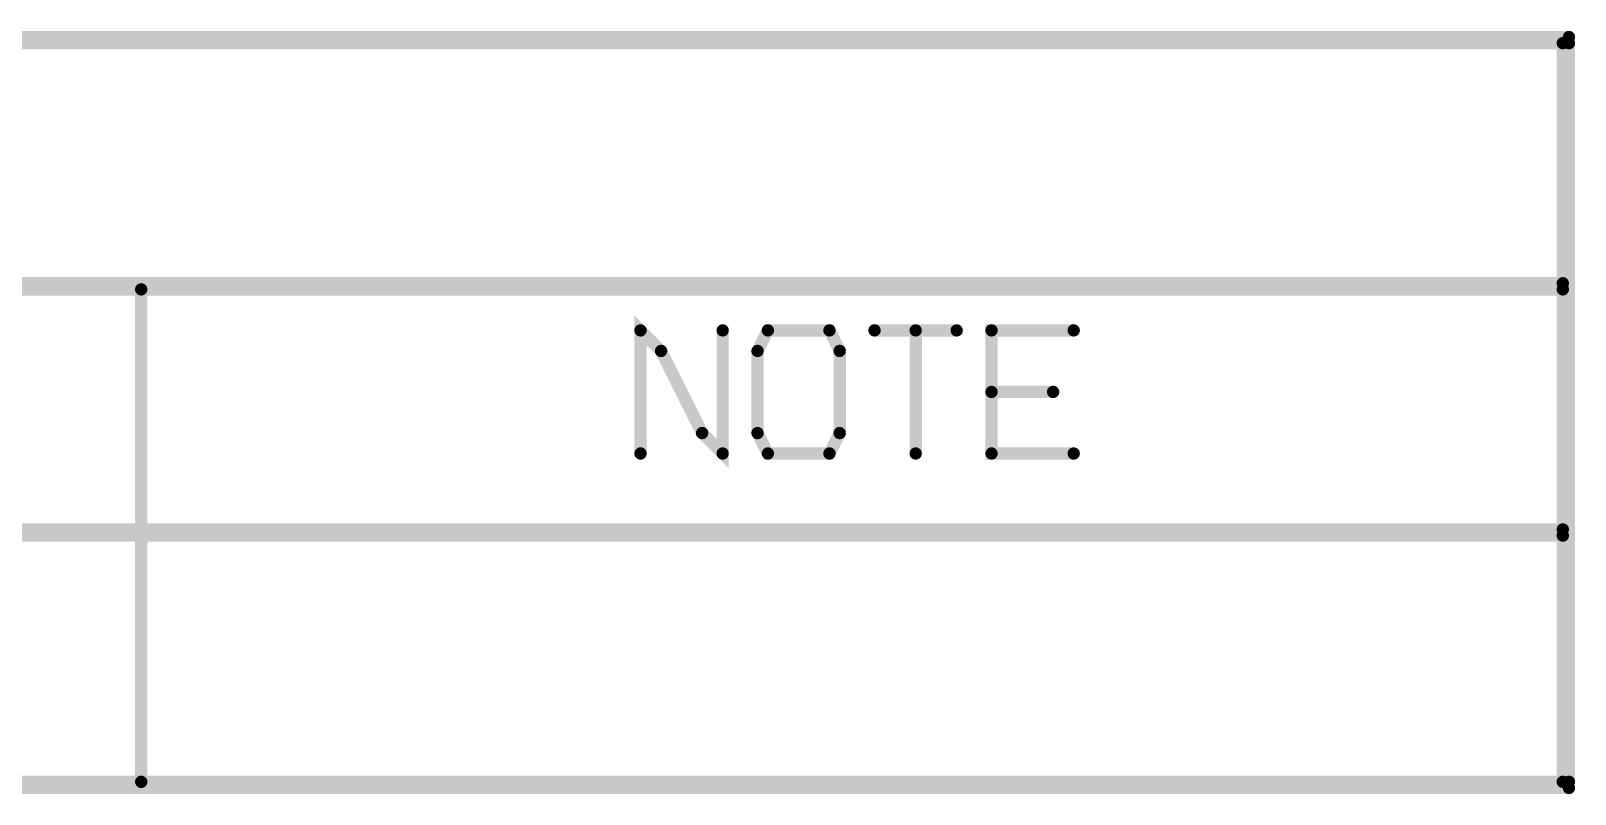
# Model space of a CAD drawing. Extents: x 0.65 to 4.39, y -1.03 to 0.74.
# Drawn here: x 3.139 to 4.393, y -1.031 to -0.411 of the extents above; entities that cross this region are included whole.
import ezdxf

# ---------------------------------------------------------------- set-up
doc = ezdxf.new("R2010")
doc.units = 0
doc.layers.add('7_I-AMG', color=1, linetype='CONTINUOUS')

msp = doc.modelspace()

# ---------------------------------------------------------------- linework, layer by layer
at = {"layer": '7_I-AMG', "const_width": 0.01}
for points in [[(4.388, -0.416), (0.653, -0.416)], [(4.383, -0.421), (0.658, -0.421)], [(4.383, -1.021), (4.383, -0.421)], [(4.388, -1.021), (4.388, -0.421)], [(4.383, -0.616), (0.658, -0.616)], [(4.383, -0.621), (0.658, -0.621)], [(3.2288, -1.021), (3.2288, -0.621)], [(3.7009, -0.6543), (3.7009, -0.7543), (3.6842, -0.7377), (3.6509, -0.671), (3.6342, -0.6543), (3.6342, -0.7543)], [(3.7376, -0.7543), (3.7292, -0.7377), (3.7292, -0.671), (3.7376, -0.6543), (3.7876, -0.6543), (3.7959, -0.671), (3.7959, -0.7377), (3.7876, -0.7543), (3.7376, -0.7543)], [(3.8909, -0.6543), (3.8242, -0.6543)], [(3.8576, -0.7543), (3.8576, -0.6543)], [(3.9859, -0.7543), (3.9192, -0.7543), (3.9192, -0.6543), (3.9859, -0.6543)], [(3.9692, -0.7043), (3.9192, -0.7043)], [(4.383, -0.816), (0.658, -0.816)], [(4.383, -0.821), (0.658, -0.821)], [(4.388, -1.026), (0.653, -1.026)], [(4.383, -1.021), (0.658, -1.021)]]:
    msp.add_lwpolyline(points, dxfattribs=at)
at = {"layer": '7_I-AMG', "const_width": 0.005}
for points in [[(4.3855, -0.416, 1), (4.3905, -0.416, 1), (4.3855, -0.416)], [(4.3805, -0.421, 1), (4.3855, -0.421, 1), (4.3805, -0.421)], [(4.3805, -0.421, 1), (4.3855, -0.421, 1), (4.3805, -0.421)], [(4.3855, -0.421, 1), (4.3905, -0.421, 1), (4.3855, -0.421)], [(4.3805, -0.616, 1), (4.3855, -0.616, 1), (4.3805, -0.616)], [(3.2263, -0.621, 1), (3.2313, -0.621, 1), (3.2263, -0.621)], [(4.3805, -0.621, 1), (4.3855, -0.621, 1), (4.3805, -0.621)], [(3.6317, -0.6543, 1), (3.6367, -0.6543, 1), (3.6317, -0.6543)], [(3.6317, -0.6543, 1), (3.6367, -0.6543, 1), (3.6317, -0.6543)], [(3.6984, -0.6543, 1), (3.7034, -0.6543, 1), (3.6984, -0.6543)], [(3.7351, -0.6543, 1), (3.7401, -0.6543, 1), (3.7351, -0.6543)], [(3.7351, -0.6543, 1), (3.7401, -0.6543, 1), (3.7351, -0.6543)], [(3.7851, -0.6543, 1), (3.7901, -0.6543, 1), (3.7851, -0.6543)], [(3.7851, -0.6543, 1), (3.7901, -0.6543, 1), (3.7851, -0.6543)], [(3.8217, -0.6543, 1), (3.8267, -0.6543, 1), (3.8217, -0.6543)], [(3.8551, -0.6543, 1), (3.8601, -0.6543, 1), (3.8551, -0.6543)], [(3.8884, -0.6543, 1), (3.8934, -0.6543, 1), (3.8884, -0.6543)], [(3.9167, -0.6543, 1), (3.9217, -0.6543, 1), (3.9167, -0.6543)], [(3.9167, -0.6543, 1), (3.9217, -0.6543, 1), (3.9167, -0.6543)], [(3.9834, -0.6543, 1), (3.9884, -0.6543, 1), (3.9834, -0.6543)], [(3.6484, -0.671, 1), (3.6534, -0.671, 1), (3.6484, -0.671)], [(3.6484, -0.671, 1), (3.6534, -0.671, 1), (3.6484, -0.671)], [(3.7267, -0.671, 1), (3.7317, -0.671, 1), (3.7267, -0.671)], [(3.7267, -0.671, 1), (3.7317, -0.671, 1), (3.7267, -0.671)], [(3.7934, -0.671, 1), (3.7984, -0.671, 1), (3.7934, -0.671)], [(3.7934, -0.671, 1), (3.7984, -0.671, 1), (3.7934, -0.671)], [(3.9167, -0.7043, 1), (3.9217, -0.7043, 1), (3.9167, -0.7043)], [(3.9667, -0.7043, 1), (3.9717, -0.7043, 1), (3.9667, -0.7043)], [(3.6817, -0.7377, 1), (3.6867, -0.7377, 1), (3.6817, -0.7377)], [(3.6817, -0.7377, 1), (3.6867, -0.7377, 1), (3.6817, -0.7377)], [(3.7267, -0.7377, 1), (3.7317, -0.7377, 1), (3.7267, -0.7377)], [(3.7267, -0.7377, 1), (3.7317, -0.7377, 1), (3.7267, -0.7377)], [(3.7934, -0.7377, 1), (3.7984, -0.7377, 1), (3.7934, -0.7377)], [(3.7934, -0.7377, 1), (3.7984, -0.7377, 1), (3.7934, -0.7377)], [(3.6317, -0.7543, 1), (3.6367, -0.7543, 1), (3.6317, -0.7543)], [(3.6984, -0.7543, 1), (3.7034, -0.7543, 1), (3.6984, -0.7543)], [(3.6984, -0.7543, 1), (3.7034, -0.7543, 1), (3.6984, -0.7543)], [(3.7351, -0.7543, 1), (3.7401, -0.7543, 1), (3.7351, -0.7543)], [(3.7351, -0.7543, 1), (3.7401, -0.7543, 1), (3.7351, -0.7543)], [(3.7851, -0.7543, 1), (3.7901, -0.7543, 1), (3.7851, -0.7543)], [(3.7851, -0.7543, 1), (3.7901, -0.7543, 1), (3.7851, -0.7543)], [(3.8551, -0.7543, 1), (3.8601, -0.7543, 1), (3.8551, -0.7543)], [(3.9167, -0.7543, 1), (3.9217, -0.7543, 1), (3.9167, -0.7543)], [(3.9167, -0.7543, 1), (3.9217, -0.7543, 1), (3.9167, -0.7543)], [(3.9834, -0.7543, 1), (3.9884, -0.7543, 1), (3.9834, -0.7543)], [(4.3805, -0.816, 1), (4.3855, -0.816, 1), (4.3805, -0.816)], [(4.3805, -0.821, 1), (4.3855, -0.821, 1), (4.3805, -0.821)], [(3.2263, -1.021, 1), (3.2313, -1.021, 1), (3.2263, -1.021)], [(4.3805, -1.021, 1), (4.3855, -1.021, 1), (4.3805, -1.021)], [(4.3805, -1.021, 1), (4.3855, -1.021, 1), (4.3805, -1.021)], [(4.3855, -1.021, 1), (4.3905, -1.021, 1), (4.3855, -1.021)], [(4.3855, -1.026, 1), (4.3905, -1.026, 1), (4.3855, -1.026)]]:
    msp.add_lwpolyline(points, format="xyb", close=True, dxfattribs=at)

doc.saveas('drawing.dxf')
